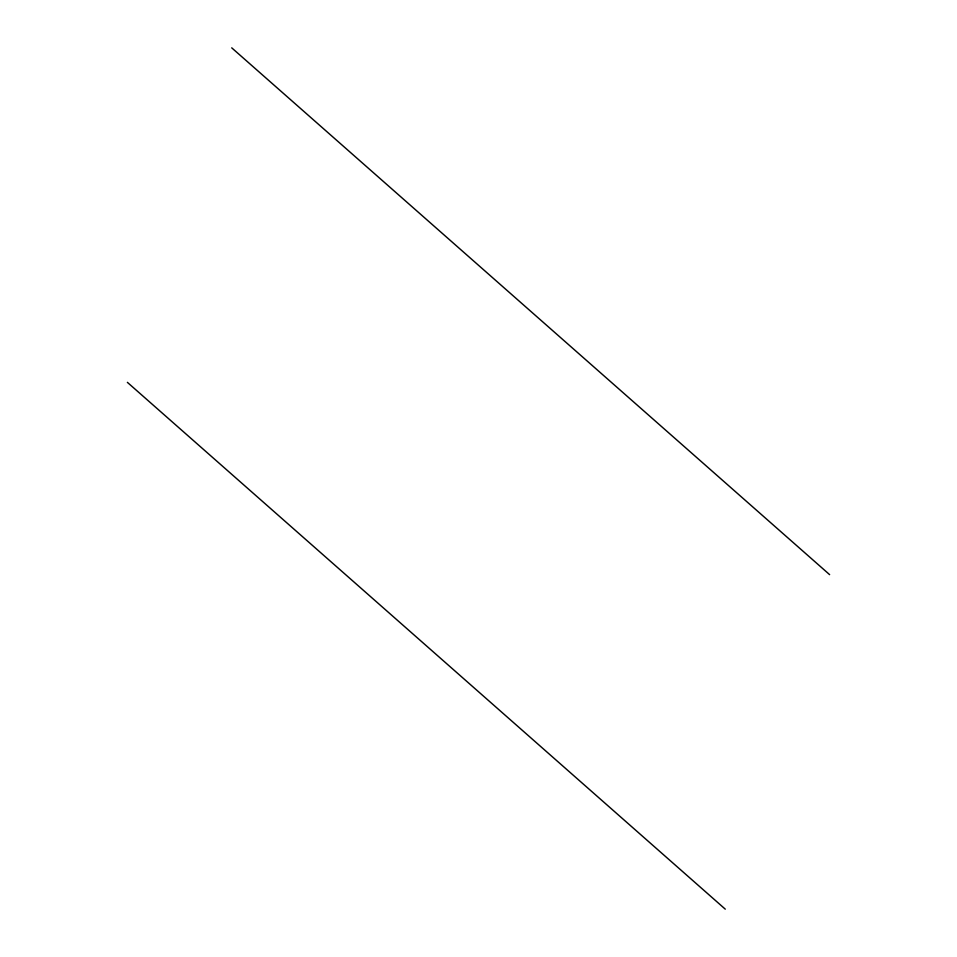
<?xml version="1.0" encoding="UTF-8"?>
<svg xmlns="http://www.w3.org/2000/svg" width="957" height="957" viewBox="0 0 957 957"><rect width="100%" height="100%" fill="white"/><g stroke="black" fill="none" stroke-linecap="round" stroke-linejoin="round"><path stroke-width="1.44" d="M231.726 47.85L829.623 574.643M127.377 382.357L725.274 909.15"/></g></svg>
